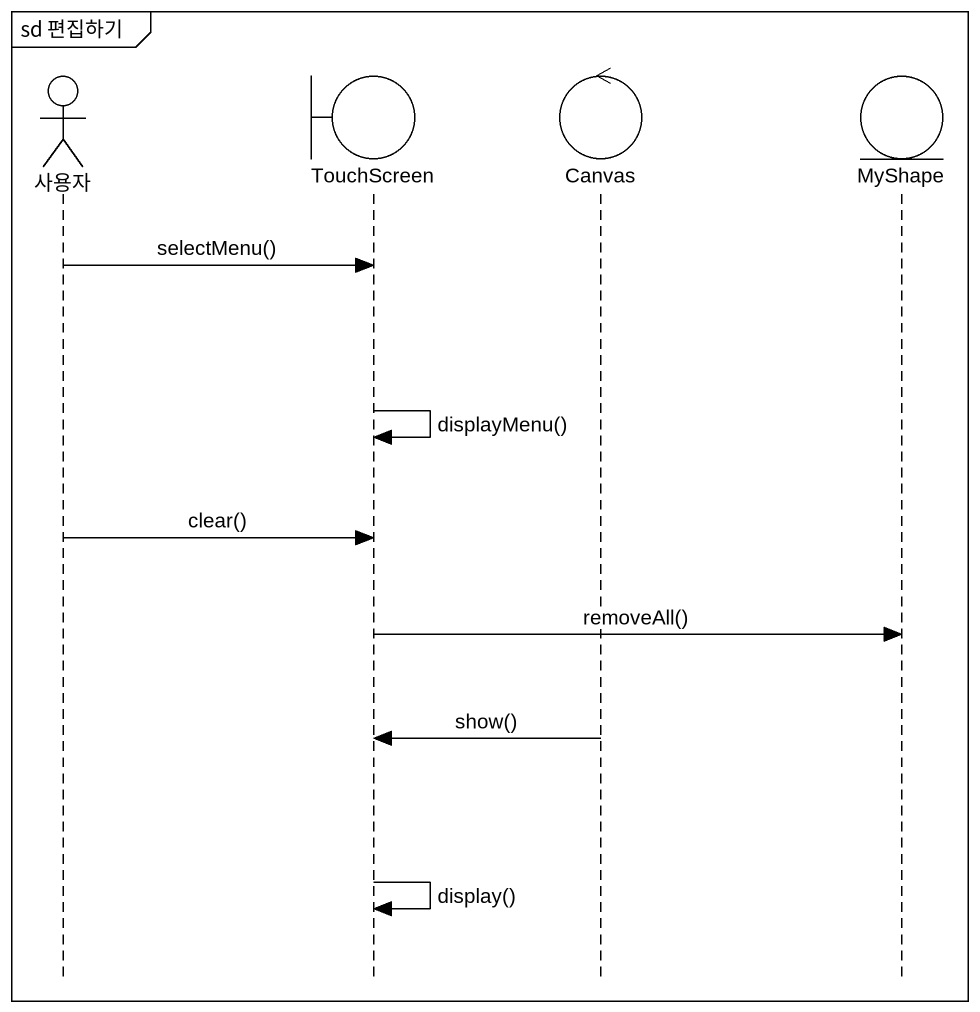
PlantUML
@startuml
mainframe sd 편집하기
hide footbox
actor 사용자
boundary TouchScreen
control Canvas
entity MyShape

사용자 -> TouchScreen : selectMenu()
TouchScreen -> TouchScreen : displayMenu()
사용자 -> TouchScreen : clear()
TouchScreen -> MyShape : removeAll()
Canvas -> TouchScreen : show()
TouchScreen -> TouchScreen : display()
@enduml
